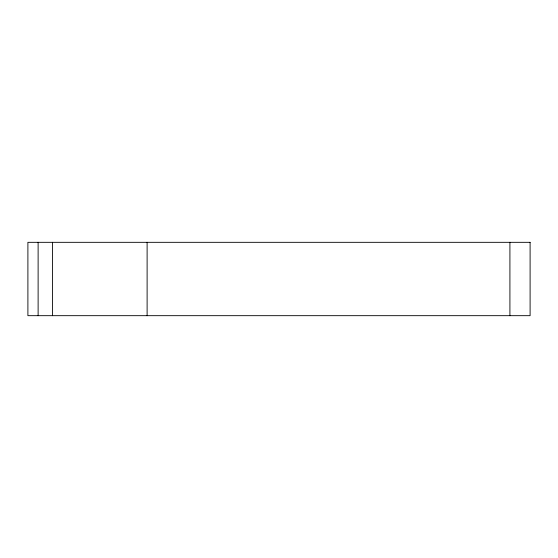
<?xml version="1.0" encoding="UTF-8"?>
<svg xmlns="http://www.w3.org/2000/svg" width="558" height="558" viewBox="0 0 558 558"><rect width="100%" height="100%" fill="white"/><g stroke="black" fill="none" stroke-linecap="round" stroke-linejoin="round"><path stroke-width="0.84" d="M509.914 242.325L509.914 315.675M147.11 242.325L147.11 315.675M52.529 242.325L52.529 315.675M38.118 242.325L38.118 315.675M530.1 242.325L27.9 242.325L27.9 315.675L530.1 315.675L530.1 242.325"/></g></svg>
